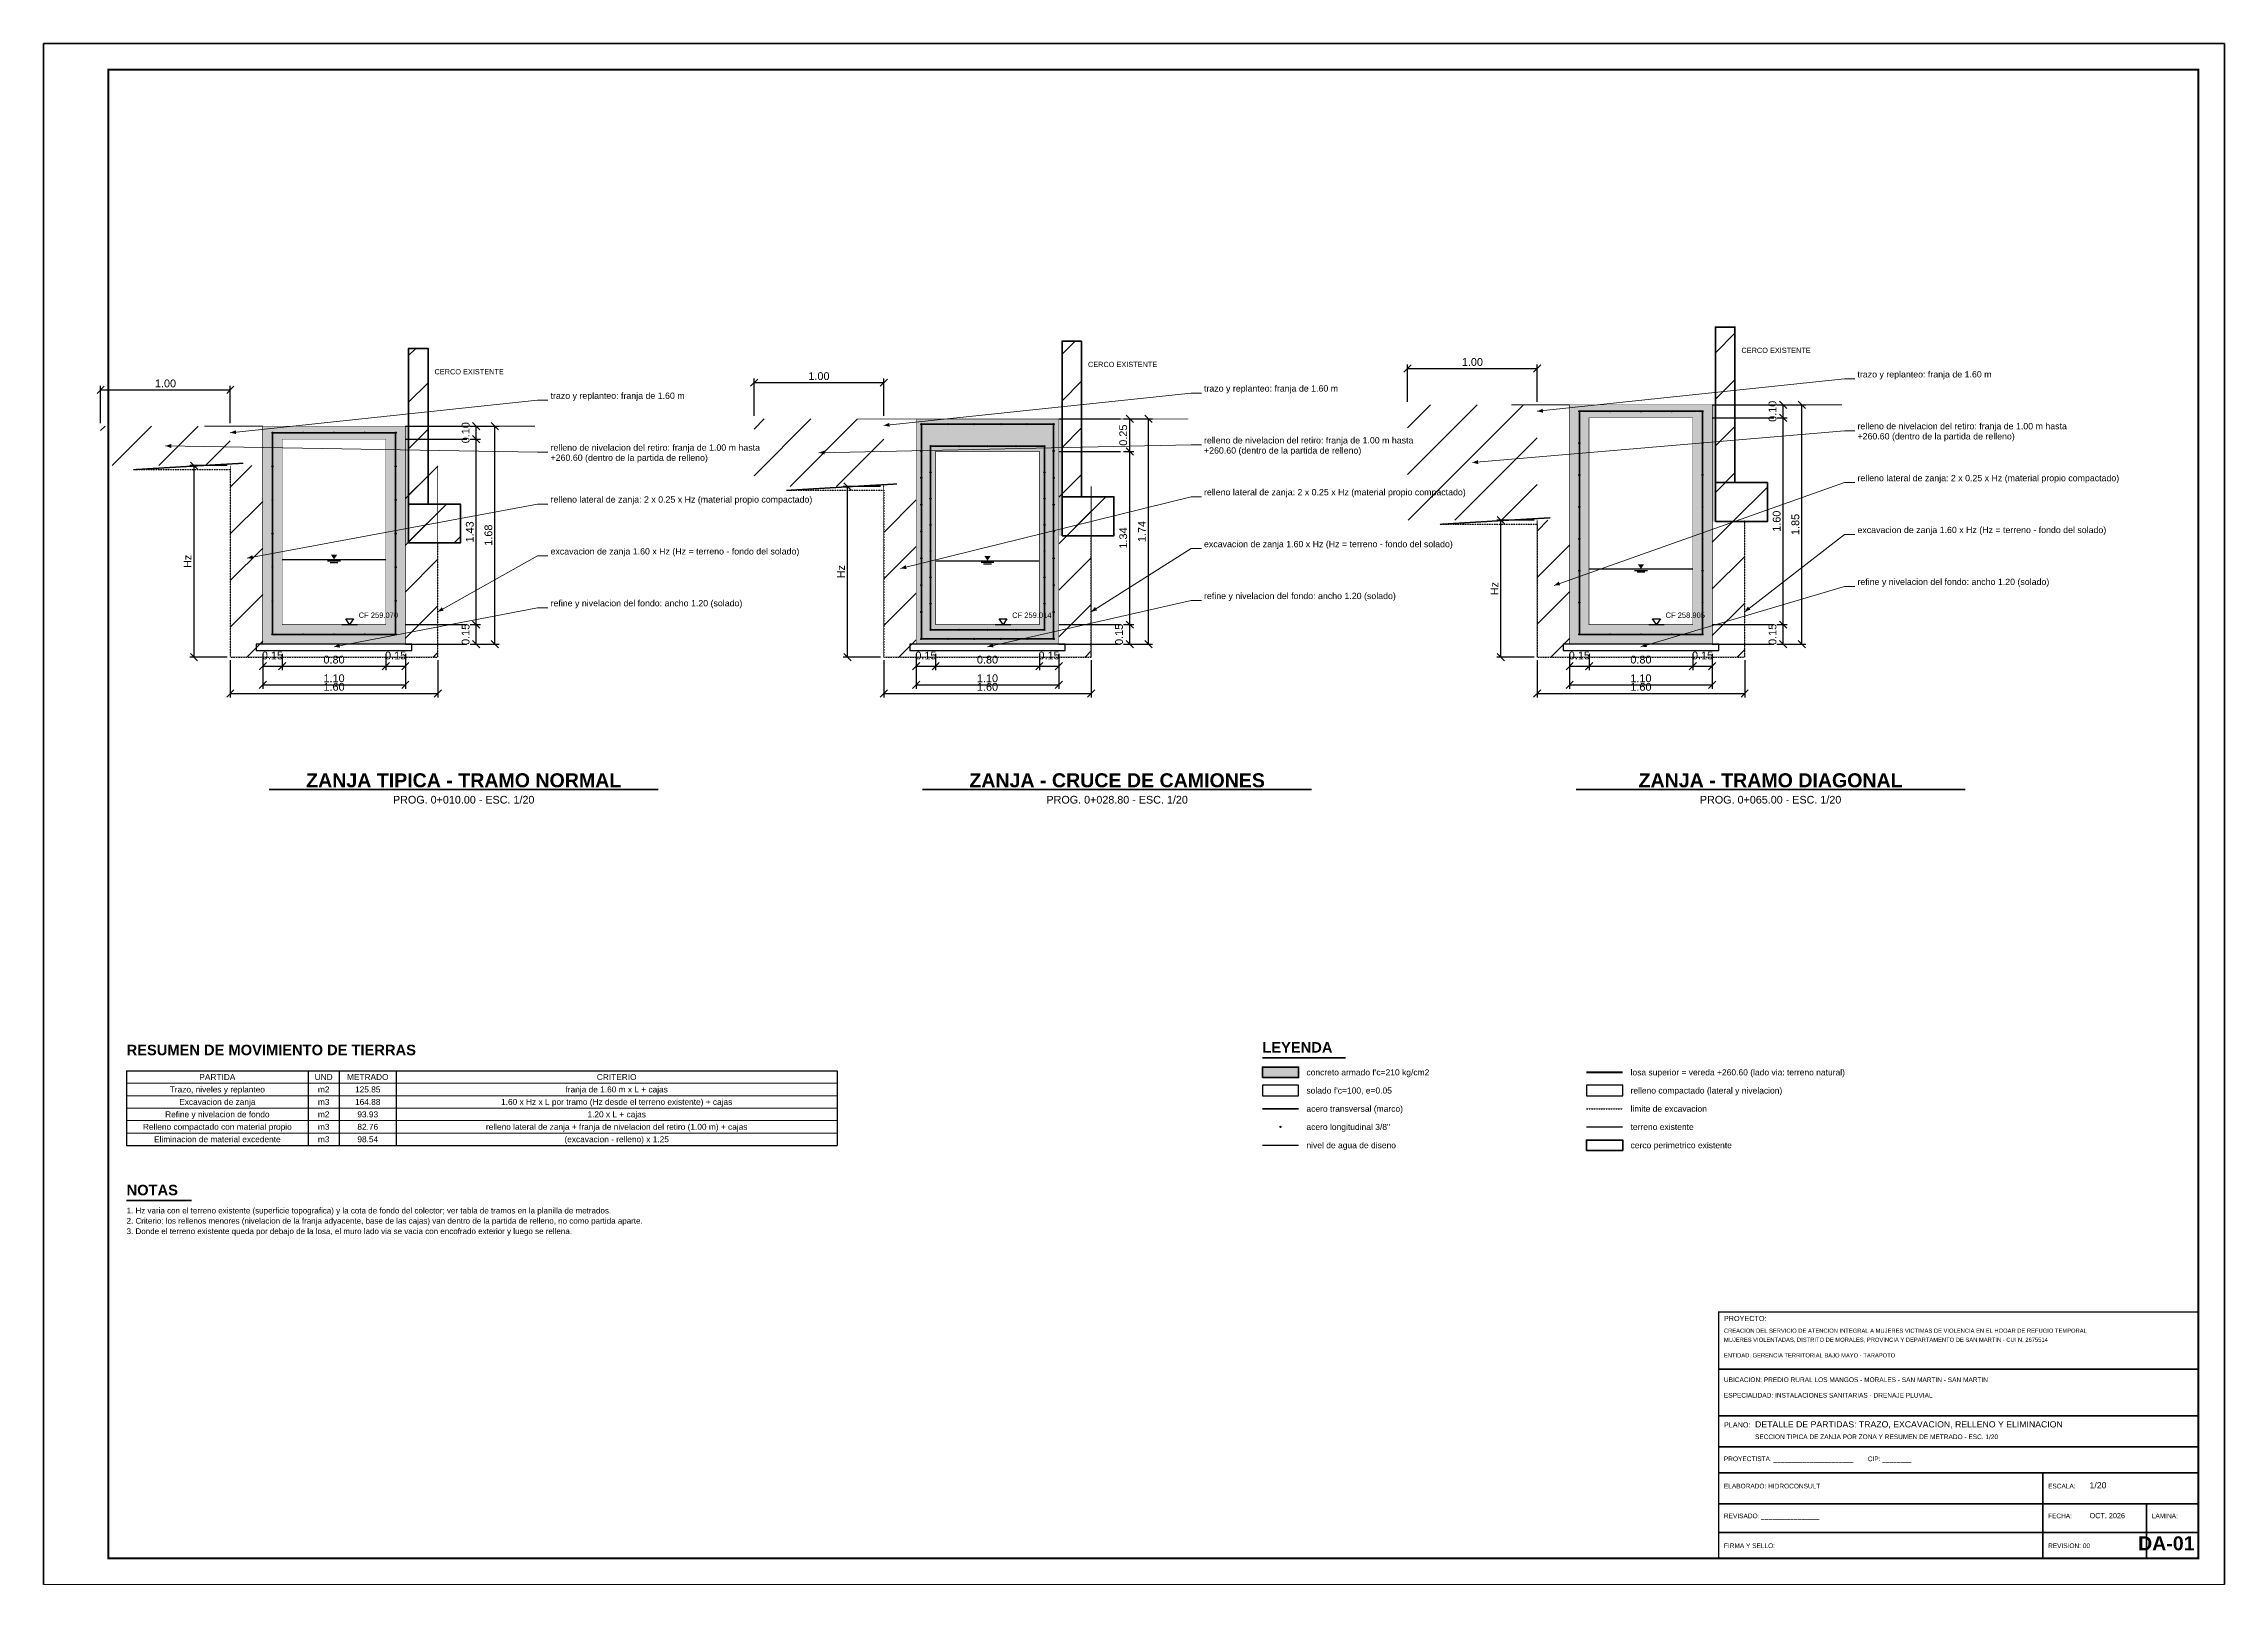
# Paper-space layout 'DA-01' of a CAD drawing. Header units: metres, sheet in millimetres. Extents: x 0 to 841, y 0 to 594.
# The model-space entities are those that its viewports show. They can reach past a viewport. Long polylines and large blocks are cut down to what shows.
import ezdxf
from ezdxf.enums import TextEntityAlignment as Align

# ---------------------------------------------------------------- set-up
doc = ezdxf.new("R2010")
doc.units = ezdxf.units.M
doc.header["$LTSCALE"] = 0.25
doc.linetypes.add('DASHED', pattern=[1.524, 1.27, -0.254])
doc.linetypes.add('HIDDEN', pattern=[0.375, 0.25, -0.125])
for name, color, linetype, lineweight in [('ACERO', 1, 'CONTINUOUS', 35), ('AGUA', 150, 'DASHED', 25), ('CERCO', 14, 'CONTINUOUS', 40), ('CONCRETO', 250, 'CONTINUOUS', 50), ('COTAS', 94, 'CONTINUOUS', 18), ('GRILLA', 9, 'CONTINUOUS', 13), ('LLAMADAS', 30, 'CONTINUOUS', 18), ('MARCO', 7, 'CONTINUOUS', 50), ('ROTULO', 7, 'CONTINUOUS', 35), ('TERRENO', 7, 'CONTINUOUS', 30), ('TITULOS', 160, 'CONTINUOUS', 35)]:
    doc.layers.add(name, color=color, linetype=linetype, lineweight=lineweight)
for name, color, linetype in [('ACERO-PUNTOS', 5, 'CONTINUOUS'), ('AGUA-SIMBOLO', 150, 'CONTINUOUS'), ('EXCAVACION', 8, 'HIDDEN'), ('GUITARRA', 8, 'CONTINUOUS'), ('JUNTAS', 8, 'DASHED'), ('LEYENDA', 7, 'CONTINUOUS'), ('NIVELES', 7, 'CONTINUOUS'), ('RELLENO', 32, 'CONTINUOUS'), ('ROTULO-TEXTO', 7, 'CONTINUOUS'), ('SOLADO', 8, 'CONTINUOUS'), ('TERRENO-ACHURADO', 8, 'CONTINUOUS'), ('TERRENO-EXISTENTE', 8, 'DASHED'), ('TEXTOS', 7, 'CONTINUOUS'), ('TEXTOS-NOTAS', 7, 'CONTINUOUS')]:
    doc.layers.add(name, color=color, linetype=linetype)
doc.layers.add('CONCRETO-ACHURADO', color=8, linetype='CONTINUOUS', true_color=0xe2e2e2)
doc.styles.get("Standard").update_dxf_attribs({"font": 'arial.ttf'})
doc.styles.add('TITULOS', font='arialbd.ttf')
doc.dimstyles.new('COT-20', dxfattribs={"dimscale": 0.02, "dimtxt": 3, "dimasz": 2.2, "dimexe": 1.6, "dimexo": 1.2, "dimgap": 1, "dimtad": 1, "dimzin": 0, "dimdsep": 46, "dimtxsty": 'Standard', "dimtsz": 1.4, "dimcen": 2.5, "dimclrd": 256, "dimclre": 256, "dimclrt": 7, "dimazin": 3, "dimtfac": 1, "dimtmove": 0, "dimatfit": 3})

# ---------------------------------------------------------------- blocks, each defined once
blk = doc.blocks.new('ACERO-38')
at = {"layer": 'ACERO-PUNTOS'}
h = blk.add_hatch(color=5, dxfattribs=at)
h.dxf.hatch_style = 1
h.paths.add_polyline_path([(-0.00475, 0, 1), (0.00475, 0, 1)])
at = {"layer": 'ACERO-PUNTOS', "color": 5}
blk.add_circle((0, 0), 0.00475, dxfattribs=at)
blk = doc.blocks.new('SIMB-AGUA')
at = {"layer": 'AGUA-SIMBOLO'}
for p, q in [((-2.5, -0.6), (2.5, -0.6)), ((-1.5, -1.2), (1.5, -1.2))]:
    blk.add_line(p, q, dxfattribs=at)
blk.add_solid([(0, 0), (-1.2, 1.8), (1.2, 1.8)], dxfattribs=at)
blk = doc.blocks.new('SIMB-NIVEL')
at = {"layer": 'NIVELES'}
blk.add_line((-3, 0), (3, 0), dxfattribs=at)
blk.add_lwpolyline([(0, 0), (-1.5, 2.2), (1.5, 2.2)], close=True, dxfattribs=at)

msp = doc.modelspace()

# ---------------------------------------------------------------- hatches: boundary and pattern name
at = {"layer": 'CONCRETO-ACHURADO', "true_color": 0xe2e2e2}
h = msp.add_hatch(color=7, dxfattribs=at)
h.dxf.hatch_style = 1
h.paths.add_polyline_path([(349077.71, 9281248.526), (349078.81, 9281248.526), (349078.81, 9281248.776), (349077.71, 9281248.776)])
h = msp.add_hatch(color=7, dxfattribs=at)
h.dxf.hatch_style = 1
h.paths.add_polyline_path([(349082.75, 9281248.785), (349083.85, 9281248.785), (349083.85, 9281248.885), (349082.75, 9281248.885)])
h = msp.add_hatch(color=7, dxfattribs=at)
h.dxf.hatch_style = 1
h.paths.add_polyline_path([(349082.75, 9281247.19), (349082.9, 9281247.19), (349082.9, 9281248.785), (349082.75, 9281248.785)])
h = msp.add_hatch(color=7, dxfattribs=at)
h.dxf.hatch_style = 1
h.paths.add_polyline_path([(349083.7, 9281247.19), (349083.85, 9281247.19), (349083.85, 9281248.785), (349083.7, 9281248.785)])
h = msp.add_hatch(color=7, dxfattribs=at)
h.dxf.hatch_style = 1
h.paths.add_polyline_path([(349072.67, 9281248.62), (349073.77, 9281248.62), (349073.77, 9281248.72), (349072.67, 9281248.72)])
h = msp.add_hatch(color=7, dxfattribs=at)
h.dxf.hatch_style = 1
h.paths.add_polyline_path([(349072.67, 9281247.19), (349072.82, 9281247.19), (349072.82, 9281248.62), (349072.67, 9281248.62)])
h = msp.add_hatch(color=7, dxfattribs=at)
h.dxf.hatch_style = 1
h.paths.add_polyline_path([(349073.62, 9281247.19), (349073.77, 9281247.19), (349073.77, 9281248.62), (349073.62, 9281248.62)])
h = msp.add_hatch(color=7, dxfattribs=at)
h.dxf.hatch_style = 1
h.paths.add_polyline_path([(349077.71, 9281247.19), (349077.86, 9281247.19), (349077.86, 9281248.526), (349077.71, 9281248.526)])
h = msp.add_hatch(color=7, dxfattribs=at)
h.dxf.hatch_style = 1
h.paths.add_polyline_path([(349078.66, 9281247.19), (349078.81, 9281247.19), (349078.81, 9281248.526), (349078.66, 9281248.526)])
h = msp.add_hatch(color=7, dxfattribs=at)
h.dxf.hatch_style = 1
h.paths.add_polyline_path([(349072.67, 9281247.04), (349073.77, 9281247.04), (349073.77, 9281247.19), (349072.67, 9281247.19)])
h = msp.add_hatch(color=7, dxfattribs=at)
h.dxf.hatch_style = 1
h.paths.add_polyline_path([(349077.71, 9281247.04), (349078.81, 9281247.04), (349078.81, 9281247.19), (349077.71, 9281247.19)])
h = msp.add_hatch(color=7, dxfattribs=at)
h.dxf.hatch_style = 1
h.paths.add_polyline_path([(349082.75, 9281247.04), (349083.85, 9281247.04), (349083.85, 9281247.19), (349082.75, 9281247.19)])
h = msp.add_hatch(color=7, dxfattribs=at)
h.dxf.hatch_style = 1
h.paths.add_polyline_path([(349080.38, 9281243.698), (349080.66, 9281243.698), (349080.66, 9281243.778), (349080.38, 9281243.778)])
at = {"layer": 'JUNTAS'}
h = msp.add_hatch(color=7, dxfattribs=at)
h.dxf.hatch_style = 1
h.paths.add_polyline_path([(349078.81, 9281247.876), (349078.835, 9281247.876), (349078.835, 9281248.776), (349078.81, 9281248.776)])
h = msp.add_hatch(color=7, dxfattribs=at)
h.dxf.hatch_style = 1
h.paths.add_polyline_path([(349083.85, 9281247.985), (349083.875, 9281247.985), (349083.875, 9281248.885), (349083.85, 9281248.885)])
h = msp.add_hatch(color=7, dxfattribs=at)
h.dxf.hatch_style = 1
h.paths.add_polyline_path([(349073.77, 9281247.82), (349073.795, 9281247.82), (349073.795, 9281248.72), (349073.77, 9281248.72)])
at = {"layer": 'RELLENO'}
h = msp.add_hatch(dxfattribs=at)
h.set_pattern_fill('ANSI31', scale=0.08)
h.paths.add_polyline_path([(349076.46, 9281248.256), (349077.46, 9281248.256), (349077.46, 9281248.776), (349076.46, 9281248.776)])
h = msp.add_hatch(dxfattribs=at)
h.set_pattern_fill('ANSI31', scale=0.08)
h.paths.add_polyline_path([(349081.5, 9281247.995), (349082.5, 9281247.995), (349082.5, 9281248.885), (349081.5, 9281248.885)])
h = msp.add_hatch(dxfattribs=at)
h.set_pattern_fill('ANSI31', scale=0.08)
h.paths.add_polyline_path([(349071.42, 9281248.416), (349072.42, 9281248.416), (349072.42, 9281248.72), (349071.42, 9281248.72)])
h = msp.add_hatch(dxfattribs=at)
h.set_pattern_fill('ANSI31', scale=0.08)
h.paths.add_polyline_path([(349072.42, 9281248.416), (349072.42, 9281246.94), (349072.67, 9281246.94), (349072.67, 9281248.416)])
h = msp.add_hatch(dxfattribs=at)
h.set_pattern_fill('ANSI31', scale=0.08)
h.paths.add_polyline_path([(349073.77, 9281248.416), (349073.77, 9281246.94), (349074.02, 9281246.94), (349074.02, 9281248.416)])
h = msp.add_hatch(dxfattribs=at)
h.set_pattern_fill('ANSI31', scale=0.08)
h.paths.add_polyline_path([(349077.46, 9281248.256), (349077.46, 9281246.94), (349077.71, 9281246.94), (349077.71, 9281248.256)])
h = msp.add_hatch(dxfattribs=at)
h.set_pattern_fill('ANSI31', scale=0.08)
h.paths.add_polyline_path([(349078.81, 9281248.256), (349078.81, 9281246.94), (349079.06, 9281246.94), (349079.06, 9281248.256)])
h = msp.add_hatch(dxfattribs=at)
h.set_pattern_fill('ANSI31', scale=0.08)
h.paths.add_polyline_path([(349082.5, 9281247.995), (349082.5, 9281246.94), (349082.75, 9281246.94), (349082.75, 9281247.995)])
h = msp.add_hatch(dxfattribs=at)
h.set_pattern_fill('ANSI31', scale=0.08)
h.paths.add_polyline_path([(349083.85, 9281247.995), (349083.85, 9281246.94), (349084.1, 9281246.94), (349084.1, 9281247.995)])
at = {"layer": 'TERRENO-ACHURADO'}
h = msp.add_hatch(dxfattribs=at)
h.set_pattern_fill('ANSI31', scale=0.08)
h.paths.add_polyline_path([(349083.875, 9281248.285), (349084.025, 9281248.285), (349084.025, 9281249.485), (349083.875, 9281249.485)])
h = msp.add_hatch(dxfattribs=at)
h.set_pattern_fill('ANSI31', scale=0.08)
h.paths.add_polyline_path([(349073.795, 9281248.12), (349073.945, 9281248.12), (349073.945, 9281249.32), (349073.795, 9281249.32)])
h = msp.add_hatch(dxfattribs=at)
h.set_pattern_fill('ANSI31', scale=0.08)
h.paths.add_polyline_path([(349078.835, 9281248.176), (349078.985, 9281248.176), (349078.985, 9281249.376), (349078.835, 9281249.376)])
h = msp.add_hatch(dxfattribs=at)
h.set_pattern_fill('ANSI31', scale=0.08)
h.paths.add_polyline_path([(349083.875, 9281247.985), (349084.275, 9281247.985), (349084.275, 9281248.285), (349083.875, 9281248.285)])
h = msp.add_hatch(dxfattribs=at)
h.set_pattern_fill('ANSI31', scale=0.08)
h.paths.add_polyline_path([(349073.795, 9281247.82), (349074.195, 9281247.82), (349074.195, 9281248.12), (349073.795, 9281248.12)])
h = msp.add_hatch(dxfattribs=at)
h.set_pattern_fill('ANSI31', scale=0.08)
h.paths.add_polyline_path([(349078.835, 9281247.876), (349079.235, 9281247.876), (349079.235, 9281248.176), (349078.835, 9281248.176)])

# ---------------------------------------------------------------- linework, layer by layer
at = {"layer": 'ACERO'}
for points in [[(349082.825, 9281247.115), (349083.775, 9281247.115), (349083.775, 9281248.835), (349082.825, 9281248.835)], [(349072.745, 9281247.115), (349073.695, 9281247.115), (349073.695, 9281248.67), (349072.745, 9281248.67)], [(349077.75, 9281247.08), (349078.77, 9281247.08), (349078.77, 9281248.736), (349077.75, 9281248.736)], [(349077.82, 9281247.15), (349078.7, 9281247.15), (349078.7, 9281248.566), (349077.82, 9281248.566)]]:
    msp.add_lwpolyline(points, close=True, dxfattribs=at)
at = {"layer": 'ACERO', "const_width": 0.014}
msp.add_lwpolyline([(349080.38, 9281243.457), (349080.66, 9281243.457)], dxfattribs=at)
at = {"layer": 'AGUA'}
for p, q in [((349072.82, 9281247.693), (349073.62, 9281247.693)), ((349077.86, 9281247.683), (349078.66, 9281247.683)), ((349082.9, 9281247.62), (349083.7, 9281247.62)), ((349080.38, 9281243.176), (349080.66, 9281243.176))]:
    msp.add_line(p, q, dxfattribs=at)
at = {"layer": 'CERCO'}
for points in [[(349083.875, 9281248.285), (349084.025, 9281248.285), (349084.025, 9281249.485), (349083.875, 9281249.485)], [(349073.795, 9281248.12), (349073.945, 9281248.12), (349073.945, 9281249.32), (349073.795, 9281249.32)], [(349078.835, 9281248.176), (349078.985, 9281248.176), (349078.985, 9281249.376), (349078.835, 9281249.376)], [(349083.875, 9281247.985), (349084.275, 9281247.985), (349084.275, 9281248.285), (349083.875, 9281248.285)], [(349073.795, 9281247.82), (349074.195, 9281247.82), (349074.195, 9281248.12), (349073.795, 9281248.12)], [(349078.835, 9281247.876), (349079.235, 9281247.876), (349079.235, 9281248.176), (349078.835, 9281248.176)], [(349082.88, 9281243.136), (349083.16, 9281243.136), (349083.16, 9281243.216), (349082.88, 9281243.216)]]:
    msp.add_lwpolyline(points, close=True, dxfattribs=at)
at = {"layer": 'CONCRETO', "const_width": 0.004}
for points in [[(349077.71, 9281247.04), (349078.81, 9281247.04), (349078.81, 9281248.776), (349077.71, 9281248.776)], [(349082.75, 9281247.04), (349083.85, 9281247.04), (349083.85, 9281248.885), (349082.75, 9281248.885)], [(349082.9, 9281247.19), (349083.7, 9281247.19), (349083.7, 9281248.785), (349082.9, 9281248.785)], [(349072.67, 9281247.04), (349073.77, 9281247.04), (349073.77, 9281248.72), (349072.67, 9281248.72)], [(349072.82, 9281247.19), (349073.62, 9281247.19), (349073.62, 9281248.62), (349072.82, 9281248.62)], [(349077.86, 9281247.19), (349078.66, 9281247.19), (349078.66, 9281248.526), (349077.86, 9281248.526)]]:
    msp.add_lwpolyline(points, close=True, dxfattribs=at)
at = {"layer": 'CONCRETO'}
msp.add_lwpolyline([(349080.38, 9281243.698), (349080.66, 9281243.698), (349080.66, 9281243.778), (349080.38, 9281243.778)], close=True, dxfattribs=at)
at = {"layer": 'EXCAVACION'}
msp.add_line((349082.88, 9281243.457), (349083.16, 9281243.457), dxfattribs=at)
at = {"layer": 'EXCAVACION', "const_width": 0.006}
for points in [[(349072.42, 9281248.416), (349072.42, 9281246.94), (349074.02, 9281246.94), (349074.02, 9281248.416)], [(349077.46, 9281248.256), (349077.46, 9281246.94), (349079.06, 9281246.94), (349079.06, 9281248.256)], [(349082.5, 9281247.995), (349082.5, 9281246.94), (349084.1, 9281246.94), (349084.1, 9281247.995)]]:
    msp.add_lwpolyline(points, dxfattribs=at)
at = {"layer": 'EXCAVACION'}
for points in [[(349071.67, 9281248.386), (349072.42, 9281248.386), (349072.42, 9281246.94), (349074.02, 9281246.94), (349074.02, 9281247.82)], [(349076.71, 9281248.226), (349077.46, 9281248.226), (349077.46, 9281246.94), (349079.06, 9281246.94), (349079.06, 9281247.876)], [(349081.75, 9281247.965), (349082.5, 9281247.965), (349082.5, 9281246.94), (349084.1, 9281246.94), (349084.1, 9281247.985)]]:
    msp.add_lwpolyline(points, dxfattribs=at)
at = {"layer": 'GRILLA'}
for p, q in [((349071.62, 9281243.654), (349077.1, 9281243.654)), ((349071.62, 9281243.558), (349077.1, 9281243.558)), ((349071.62, 9281243.462), (349077.1, 9281243.462)), ((349071.62, 9281243.366), (349077.1, 9281243.366)), ((349071.62, 9281243.27), (349077.1, 9281243.27))]:
    msp.add_line(p, q, dxfattribs=at)
at = {"layer": 'GUITARRA'}
for p, q in [((349078.81, 9281248.776), (349079.285, 9281248.776)), ((349083.85, 9281248.885), (349084.325, 9281248.885)), ((349083.85, 9281248.785), (349084.325, 9281248.785)), ((349073.77, 9281248.72), (349074.245, 9281248.72)), ((349073.77, 9281248.62), (349074.245, 9281248.62)), ((349078.81, 9281248.526), (349079.285, 9281248.526)), ((349073.77, 9281247.19), (349074.245, 9281247.19)), ((349078.81, 9281247.19), (349079.285, 9281247.19)), ((349083.85, 9281247.19), (349084.325, 9281247.19)), ((349073.77, 9281247.04), (349074.245, 9281247.04)), ((349078.81, 9281247.04), (349079.285, 9281247.04)), ((349083.85, 9281247.04), (349084.325, 9281247.04))]:
    msp.add_line(p, q, dxfattribs=at)
at = {"layer": 'LLAMADAS'}
for p, q in [((349074.79, 9281248.92), (349072.42, 9281248.67)), ((349074.87, 9281248.92), (349074.79, 9281248.92)), ((349079.83, 9281248.976), (349077.46, 9281248.726)), ((349079.91, 9281248.976), (349079.83, 9281248.976)), ((349084.87, 9281249.085), (349082.5, 9281248.835)), ((349084.95, 9281249.085), (349084.87, 9281249.085)), ((349084.87, 9281248.685), (349082, 9281248.44)), ((349084.95, 9281248.685), (349084.87, 9281248.685)), ((349074.79, 9281248.52), (349071.92, 9281248.568)), ((349074.87, 9281248.52), (349074.79, 9281248.52)), ((349079.83, 9281248.576), (349076.96, 9281248.516)), ((349079.91, 9281248.576), (349079.83, 9281248.576)), ((349084.87, 9281248.285), (349082.63, 9281247.492)), ((349084.95, 9281248.285), (349084.87, 9281248.285)), ((349074.79, 9281248.12), (349072.55, 9281247.703)), ((349074.87, 9281248.12), (349074.79, 9281248.12)), ((349079.83, 9281248.176), (349077.59, 9281247.623)), ((349079.91, 9281248.176), (349079.83, 9281248.176)), ((349079.83, 9281247.776), (349079.06, 9281247.29)), ((349079.91, 9281247.776), (349079.83, 9281247.776)), ((349084.87, 9281247.885), (349084.1, 9281247.29)), ((349084.95, 9281247.885), (349084.87, 9281247.885)), ((349074.79, 9281247.72), (349074.02, 9281247.29)), ((349074.87, 9281247.72), (349074.79, 9281247.72)), ((349084.87, 9281247.485), (349083.3, 9281247.02)), ((349084.95, 9281247.485), (349084.87, 9281247.485)), ((349074.79, 9281247.32), (349073.22, 9281247.02)), ((349074.87, 9281247.32), (349074.79, 9281247.32)), ((349079.83, 9281247.376), (349078.26, 9281247.02)), ((349079.91, 9281247.376), (349079.83, 9281247.376))]:
    msp.add_line(p, q, dxfattribs=at)
for points in [[(349082.5, 9281248.835), (349082.545, 9281248.824), (349082.542, 9281248.855)], [(349072.42, 9281248.67), (349072.465, 9281248.659), (349072.462, 9281248.69)], [(349077.46, 9281248.726), (349077.505, 9281248.716), (349077.502, 9281248.746)], [(349071.92, 9281248.568), (349071.964, 9281248.552), (349071.964, 9281248.583)], [(349076.96, 9281248.516), (349077.004, 9281248.502), (349077.004, 9281248.533)], [(349082, 9281248.44), (349082.045, 9281248.428), (349082.043, 9281248.459)], [(349072.55, 9281247.703), (349072.596, 9281247.696), (349072.59, 9281247.726)], [(349077.59, 9281247.623), (349077.636, 9281247.619), (349077.629, 9281247.649)], [(349082.63, 9281247.492), (349082.677, 9281247.493), (349082.666, 9281247.522)], [(349074.02, 9281247.29), (349074.066, 9281247.298), (349074.051, 9281247.325)], [(349079.06, 9281247.29), (349079.105, 9281247.3), (349079.089, 9281247.327)], [(349084.1, 9281247.29), (349084.144, 9281247.305), (349084.125, 9281247.329)], [(349073.22, 9281247.02), (349073.266, 9281247.013), (349073.26, 9281247.043)], [(349078.26, 9281247.02), (349078.306, 9281247.015), (349078.299, 9281247.045)], [(349083.3, 9281247.02), (349083.347, 9281247.018), (349083.338, 9281247.047)]]:
    msp.add_solid(points, dxfattribs=at)
at = {"layer": 'MARCO'}
msp.add_lwpolyline([(349070.98, 9281239.79), (349087.8, 9281239.79), (349087.8, 9281251.67), (349070.98, 9281251.67)], close=True, dxfattribs=at)
at = {"layer": 'MARCO', "const_width": 0.016}
msp.add_lwpolyline([(349071.48, 9281239.99), (349087.6, 9281239.99), (349087.6, 9281251.47), (349071.48, 9281251.47)], close=True, dxfattribs=at)
at = {"layer": 'RELLENO'}
msp.add_lwpolyline([(349082.88, 9281243.558), (349083.16, 9281243.558), (349083.16, 9281243.638), (349082.88, 9281243.638)], close=True, dxfattribs=at)
at = {"layer": 'ROTULO'}
for p, q in [((349083.9, 9281241.45), (349087.6, 9281241.45)), ((349083.9, 9281241.09), (349087.6, 9281241.09)), ((349083.9, 9281240.85), (349087.6, 9281240.85)), ((349083.9, 9281240.65), (349087.6, 9281240.65)), ((349086.4, 9281240.65), (349086.4, 9281239.99)), ((349083.9, 9281240.41), (349087.6, 9281240.41)), ((349087.2, 9281240.41), (349087.2, 9281239.99)), ((349083.9, 9281240.19), (349087.6, 9281240.19))]:
    msp.add_line(p, q, dxfattribs=at)
at = {"layer": 'ROTULO', "const_width": 0.01}
msp.add_lwpolyline([(349083.9, 9281239.99), (349087.6, 9281239.99), (349087.6, 9281241.89), (349083.9, 9281241.89)], close=True, dxfattribs=at)
at = {"layer": 'SOLADO'}
for points in [[(349072.62, 9281246.99), (349073.82, 9281246.99), (349073.82, 9281247.04), (349072.62, 9281247.04)], [(349077.66, 9281246.99), (349078.86, 9281246.99), (349078.86, 9281247.04), (349077.66, 9281247.04)], [(349082.7, 9281246.99), (349083.9, 9281246.99), (349083.9, 9281247.04), (349082.7, 9281247.04)], [(349080.38, 9281243.558), (349080.66, 9281243.558), (349080.66, 9281243.638), (349080.38, 9281243.638)]]:
    msp.add_lwpolyline(points, close=True, dxfattribs=at)
at = {"layer": 'TERRENO'}
for points, const_width in [([(349077.26, 9281248.776), (349077.71, 9281248.776)], 0.006), ([(349078.81, 9281248.776), (349079.81, 9281248.776)], 0.006), ([(349082.3, 9281248.885), (349082.75, 9281248.885)], 0.006), ([(349083.85, 9281248.885), (349084.85, 9281248.885)], 0.006), ([(349072.22, 9281248.72), (349072.67, 9281248.72)], 0.006), ([(349073.77, 9281248.72), (349074.77, 9281248.72)], 0.006), ([(349082.88, 9281243.738), (349083.16, 9281243.738)], 0.014)]:
    msp.add_lwpolyline(points, dxfattribs=dict(at, const_width=const_width))
at = {"layer": 'TERRENO-EXISTENTE'}
msp.add_line((349082.88, 9281243.317), (349083.16, 9281243.317), dxfattribs=at)
for points in [[(349071.67, 9281248.386), (349072.17, 9281248.416), (349072.52, 9281248.436)], [(349076.71, 9281248.226), (349077.21, 9281248.256), (349077.56, 9281248.276)], [(349081.75, 9281247.965), (349082.25, 9281247.995), (349082.6, 9281248.015)]]:
    msp.add_lwpolyline(points, dxfattribs=at)
at = {"layer": 'TEXTOS'}
for p, q in [((349071.62, 9281243.75), (349077.1, 9281243.75)), ((349071.62, 9281243.75), (349071.62, 9281243.174)), ((349073.02, 9281243.75), (349073.02, 9281243.174)), ((349073.26, 9281243.75), (349073.26, 9281243.174)), ((349073.7, 9281243.75), (349073.7, 9281243.174)), ((349077.1, 9281243.75), (349077.1, 9281243.174)), ((349071.62, 9281243.174), (349077.1, 9281243.174))]:
    msp.add_line(p, q, dxfattribs=at)
at = {"layer": 'TITULOS'}
for p, q in [((349072.72, 9281245.92), (349075.72, 9281245.92)), ((349077.76, 9281245.92), (349080.76, 9281245.92)), ((349082.8, 9281245.92), (349085.8, 9281245.92)), ((349080.38, 9281243.85), (349081.02, 9281243.85)), ((349071.62, 9281242.75), (349072.12, 9281242.75))]:
    msp.add_line(p, q, dxfattribs=at)

# ---------------------------------------------------------------- block references
for p in [(349082.825, 9281248.835), (349083.062, 9281248.835), (349083.3, 9281248.835), (349083.537, 9281248.835), (349083.775, 9281248.835), (349072.745, 9281248.67), (349072.982, 9281248.67), (349073.22, 9281248.67), (349073.457, 9281248.67), (349073.695, 9281248.67), (349077.75, 9281248.736), (349077.954, 9281248.736), (349078.158, 9281248.736), (349078.362, 9281248.736), (349078.566, 9281248.736), (349078.77, 9281248.736), (349082.825, 9281248.589), (349083.775, 9281248.589), (349072.745, 9281248.411), (349073.695, 9281248.411), (349077.75, 9281248.529), (349077.82, 9281248.566), (349078.04, 9281248.566), (349078.26, 9281248.566), (349078.48, 9281248.566), (349078.7, 9281248.566), (349078.77, 9281248.529), (349077.75, 9281248.322), (349077.82, 9281248.364), (349078.7, 9281248.364), (349078.77, 9281248.322), (349082.825, 9281248.344), (349083.775, 9281248.344), (349072.745, 9281248.152), (349073.695, 9281248.152), (349077.75, 9281248.115), (349077.82, 9281248.162), (349078.7, 9281248.162), (349078.77, 9281248.115), (349082.825, 9281248.098), (349083.775, 9281248.098), (349077.75, 9281247.908), (349077.82, 9281247.959), (349078.7, 9281247.959), (349078.77, 9281247.908), (349072.745, 9281247.892), (349073.695, 9281247.892), (349077.82, 9281247.757), (349078.7, 9281247.757), (349082.825, 9281247.852), (349083.775, 9281247.852), (349072.745, 9281247.633), (349073.695, 9281247.633), (349077.75, 9281247.701), (349078.77, 9281247.701), (349082.825, 9281247.606), (349083.775, 9281247.606), (349077.75, 9281247.494), (349077.82, 9281247.555), (349078.7, 9281247.555), (349078.77, 9281247.494), (349072.745, 9281247.374), (349073.695, 9281247.374), (349077.75, 9281247.287), (349077.82, 9281247.352), (349078.7, 9281247.352), (349078.77, 9281247.287), (349082.825, 9281247.361), (349083.775, 9281247.361), (349072.745, 9281247.115), (349072.982, 9281247.115), (349073.22, 9281247.115), (349073.457, 9281247.115), (349073.695, 9281247.115), (349077.75, 9281247.08), (349077.82, 9281247.15), (349077.954, 9281247.08), (349078.04, 9281247.15), (349078.158, 9281247.08), (349078.26, 9281247.15), (349078.362, 9281247.08), (349078.48, 9281247.15), (349078.566, 9281247.08), (349078.7, 9281247.15), (349078.77, 9281247.08), (349082.825, 9281247.115), (349083.062, 9281247.115), (349083.3, 9281247.115), (349083.537, 9281247.115), (349083.775, 9281247.115)]:
    msp.add_blockref('ACERO-38', p)
at = {"xscale": 0.02, "yscale": 0.02}
for p in [(349073.22, 9281247.693), (349078.26, 9281247.683), (349083.3, 9281247.62)]:
    msp.add_blockref('SIMB-AGUA', p, dxfattribs=at)
at = {"layer": 'ACERO-PUNTOS'}
msp.add_blockref('ACERO-38', (349080.52, 9281243.317), dxfattribs=at)
at = {"layer": 'NIVELES', "xscale": 0.02, "yscale": 0.02}
for p in [(349073.34, 9281247.19), (349078.38, 9281247.19), (349083.42, 9281247.19)]:
    msp.add_blockref('SIMB-NIVEL', p, dxfattribs=at)

# ---------------------------------------------------------------- texts
at = {"layer": 'LEYENDA'}
for s, p in [("concreto armado f'c=210 kg/cm2", (349080.72, 9281243.738)), ('losa superior = vereda +260.60 (lado via: terreno natural)', (349083.22, 9281243.738)), ("solado f'c=100, e=0.05", (349080.72, 9281243.598)), ('relleno compactado (lateral y nivelacion)', (349083.22, 9281243.598)), ('acero transversal (marco)', (349080.72, 9281243.457)), ('limite de excavacion', (349083.22, 9281243.457)), ('acero longitudinal 3/8"', (349080.72, 9281243.317)), ('nivel de agua de diseno', (349080.72, 9281243.176)), ('terreno existente', (349083.22, 9281243.317)), ('cerco perimetrico existente', (349083.22, 9281243.176))]:
    msp.add_text(s, height=0.0468, dxfattribs=at).set_placement(p, align=Align.MIDDLE_LEFT)
at = {"layer": 'NIVELES'}
for s, p in [('CF 259.070', (349073.41, 9281247.242)), ('CF 259.014', (349078.45, 9281247.242)), ('CF 258.905', (349083.49, 9281247.242))]:
    msp.add_text(s, height=0.0416, dxfattribs=at).set_placement(p)
at = {"layer": 'ROTULO-TEXTO'}
for s, height, p in [('PROYECTO:', 0.04, (349083.94, 9281241.82)), ('CREACION DEL SERVICIO DE ATENCION INTEGRAL A MUJERES VICTIMAS DE VIOLENCIA EN EL HOGAR DE REFUGIO TEMPORAL', 0.032, (349083.94, 9281241.73)), ('MUJERES VIOLENTADAS, DISTRITO DE MORALES, PROVINCIA Y DEPARTAMENTO DE SAN MARTIN - CUI N. 2675514', 0.032, (349083.94, 9281241.66)), ('ENTIDAD: GERENCIA TERRITORIAL BAJO MAYO - TARAPOTO', 0.032, (349083.94, 9281241.54)), ('UBICACION: PREDIO RURAL LOS MANGOS - MORALES - SAN MARTIN - SAN MARTIN', 0.036, (349083.94, 9281241.35)), ('ESPECIALIDAD: INSTALACIONES SANITARIAS - DRENAJE PLUVIAL', 0.036, (349083.94, 9281241.23)), ('PLANO:', 0.04, (349083.94, 9281241)), ('DETALLE DE PARTIDAS: TRAZO, EXCAVACION, RELLENO Y ELIMINACION', 0.048, (349084.18, 9281241)), ('SECCION TIPICA DE ZANJA POR ZONA Y RESUMEN DE METRADO - ESC. 1/20', 0.036, (349084.18, 9281240.91)), ('PROYECTISTA: ______________________        CIP: ________', 0.036, (349083.94, 9281240.74)), ('ELABORADO: HIDROCONSULT', 0.036, (349083.94, 9281240.53)), ('ESCALA:', 0.036, (349086.44, 9281240.53)), ('1/20', 0.048, (349086.76, 9281240.53)), ('REVISADO: ________________', 0.036, (349083.94, 9281240.3)), ('FECHA:', 0.036, (349086.44, 9281240.3)), ('OCT. 2026', 0.04, (349086.76, 9281240.3)), ('LAMINA:', 0.036, (349087.24, 9281240.3)), ('FIRMA Y SELLO:', 0.036, (349083.94, 9281240.07)), ('REVISION: 00', 0.036, (349086.44, 9281240.07))]:
    msp.add_text(s, height=height, dxfattribs=at).set_placement(p)
at = {"layer": 'TEXTOS'}
for s, height, p in [('CERCO EXISTENTE', 0.0405, (349084.075, 9281249.285)), ('CERCO EXISTENTE', 0.0405, (349073.995, 9281249.12)), ('CERCO EXISTENTE', 0.0405, (349079.035, 9281249.176)), ('trazo y replanteo: franja de 1.60 m', 0.0486, (349084.97, 9281249.096)), ('trazo y replanteo: franja de 1.60 m', 0.0486, (349074.89, 9281248.931)), ('trazo y replanteo: franja de 1.60 m', 0.0486, (349079.93, 9281248.987)), ('relleno de nivelacion del retiro: franja de 1.00 m hasta', 0.0486, (349079.93, 9281248.587)), ('+260.60 (dentro de la partida de relleno)', 0.0486, (349084.97, 9281248.618)), ('relleno de nivelacion del retiro: franja de 1.00 m hasta', 0.0486, (349084.97, 9281248.696)), ('+260.60 (dentro de la partida de relleno)', 0.0486, (349074.89, 9281248.453)), ('relleno de nivelacion del retiro: franja de 1.00 m hasta', 0.0486, (349074.89, 9281248.531)), ('+260.60 (dentro de la partida de relleno)', 0.0486, (349079.93, 9281248.509)), ('relleno lateral de zanja: 2 x 0.25 x Hz (material propio compactado)', 0.0486, (349084.97, 9281248.296)), ('relleno lateral de zanja: 2 x 0.25 x Hz (material propio compactado)', 0.0486, (349074.89, 9281248.131)), ('relleno lateral de zanja: 2 x 0.25 x Hz (material propio compactado)', 0.0486, (349079.93, 9281248.187)), ('excavacion de zanja 1.60 x Hz (Hz = terreno - fondo del solado)', 0.0486, (349084.97, 9281247.896)), ('excavacion de zanja 1.60 x Hz (Hz = terreno - fondo del solado)', 0.0486, (349074.89, 9281247.731)), ('excavacion de zanja 1.60 x Hz (Hz = terreno - fondo del solado)', 0.0486, (349079.93, 9281247.787)), ('refine y nivelacion del fondo: ancho 1.20 (solado)', 0.0486, (349079.93, 9281247.387)), ('refine y nivelacion del fondo: ancho 1.20 (solado)', 0.0486, (349084.97, 9281247.496)), ('refine y nivelacion del fondo: ancho 1.20 (solado)', 0.0486, (349074.89, 9281247.331))]:
    msp.add_text(s, height=height, dxfattribs=at).set_placement(p)
for s, height, p in [('PROG. 0+010.00 - ESC. 1/20', 0.0594, (349074.22, 9281245.84)), ('PROG. 0+028.80 - ESC. 1/20', 0.0594, (349079.26, 9281245.84)), ('PROG. 0+065.00 - ESC. 1/20', 0.0594, (349084.3, 9281245.84)), ('PARTIDA', 0.0459, (349072.32, 9281243.702)), ('UND', 0.0459, (349073.14, 9281243.702)), ('METRADO', 0.0459, (349073.48, 9281243.702)), ('CRITERIO', 0.0459, (349075.4, 9281243.702)), ('Trazo, niveles y replanteo', 0.0459, (349072.32, 9281243.606)), ('m2', 0.0459, (349073.14, 9281243.606)), ('125.85', 0.0459, (349073.48, 9281243.606)), ('franja de 1.60 m x L + cajas', 0.0459, (349075.4, 9281243.606)), ('Refine y nivelacion de fondo', 0.0459, (349072.32, 9281243.414)), ('Excavacion de zanja', 0.0459, (349072.32, 9281243.51)), ('m3', 0.0459, (349073.14, 9281243.51)), ('m2', 0.0459, (349073.14, 9281243.414)), ('164.88', 0.0459, (349073.48, 9281243.51)), ('93.93', 0.0459, (349073.48, 9281243.414)), ('1.60 x Hz x L por tramo (Hz desde el terreno existente) + cajas', 0.0459, (349075.4, 9281243.51)), ('1.20 x L + cajas', 0.0459, (349075.4, 9281243.414)), ('Relleno compactado con material propio', 0.0459, (349072.32, 9281243.318)), ('Eliminacion de material excedente', 0.0459, (349072.32, 9281243.222)), ('m3', 0.0459, (349073.14, 9281243.318)), ('m3', 0.0459, (349073.14, 9281243.222)), ('82.76', 0.0459, (349073.48, 9281243.318)), ('98.54', 0.0459, (349073.48, 9281243.222)), ('relleno lateral de zanja + franja de nivelacion del retiro (1.00 m) + cajas', 0.0459, (349075.4, 9281243.318)), ('(excavacion - relleno) x 1.25', 0.0459, (349075.4, 9281243.222))]:
    msp.add_text(s, height=height, dxfattribs=at).set_placement(p, align=Align.MIDDLE_CENTER)
at = {"layer": 'TEXTOS-NOTAS'}
for s, p in [('1. Hz varia con el terreno existente (superficie topografica) y la cota de fondo del colector; ver tabla de tramos en la planilla de metrados.', (349071.62, 9281242.65)), ('3. Donde el terreno existente queda por debajo de la losa, el muro lado via se vacia con encofrado exterior y luego se rellena.', (349071.62, 9281242.491)), ('2. Criterio: los rellenos menores (nivelacion de la franja adyacente, base de las cajas) van dentro de la partida de relleno, no como partida aparte.', (349071.62, 9281242.571))]:
    msp.add_text(s, height=0.0442, dxfattribs=at).set_placement(p)
at = {"layer": 'TITULOS', "style": 'TITULOS'}
for s, p in [('ZANJA TIPICA - TRAMO NORMAL', (349074.22, 9281245.99)), ('ZANJA - CRUCE DE CAMIONES', (349079.26, 9281245.99)), ('ZANJA - TRAMO DIAGONAL', (349084.3, 9281245.99))]:
    msp.add_text(s, height=0.108, dxfattribs=at).set_placement(p, align=Align.MIDDLE_CENTER)
for s, p in [('RESUMEN DE MOVIMIENTO DE TIERRAS', (349071.62, 9281243.87)), ('LEYENDA', (349080.38, 9281243.89)), ('NOTAS', (349071.62, 9281242.79))]:
    msp.add_text(s, height=0.081, dxfattribs=at).set_placement(p)
msp.add_text('DA-01', height=0.108, dxfattribs=at).set_placement((349087.57, 9281240.02), align=Align.BOTTOM_RIGHT)

# ---------------------------------------------------------------- dimensions: what is measured, and where the dimension line sits
at = {"layer": 'COTAS'}
for base, p1, p2, text in [((349071.42, 9281249), (349071.42, 9281248.72), (349072.42, 9281248.72), '1.00'), ((349076.46, 9281249.056), (349076.46, 9281248.776), (349077.46, 9281248.776), '1.00'), ((349081.5, 9281249.165), (349081.5, 9281248.885), (349082.5, 9281248.885), '1.00'), ((349072.42, 9281246.66), (349072.42, 9281246.94), (349074.02, 9281246.94), '1.60'), ((349077.46, 9281246.66), (349077.46, 9281246.94), (349079.06, 9281246.94), '1.60'), ((349082.5, 9281246.66), (349082.5, 9281246.94), (349084.1, 9281246.94), '1.60')]:
    msp.add_linear_dim(base=base, p1=p1, p2=p2, text=text, dimstyle='COT-20', dxfattribs=at).render()
for base, p1, p2 in [((349079.357, 9281248.526), (349079.285, 9281248.526), (349079.285, 9281248.776)), ((349079.501, 9281247.04), (349079.285, 9281247.04), (349079.285, 9281248.776)), ((349084.397, 9281248.785), (349084.325, 9281248.785), (349084.325, 9281248.885)), ((349084.397, 9281247.189999999), (349084.325, 9281247.189999999), (349084.325, 9281248.785)), ((349084.541, 9281247.039999999), (349084.325, 9281247.039999999), (349084.325, 9281248.885)), ((349074.317, 9281248.62), (349074.245, 9281248.62), (349074.245, 9281248.72)), ((349074.317, 9281247.19), (349074.245, 9281247.19), (349074.245, 9281248.62)), ((349074.461, 9281247.04), (349074.245, 9281247.04), (349074.245, 9281248.72)), ((349079.357, 9281247.19), (349079.285, 9281247.19), (349079.285, 9281248.526)), ((349074.317, 9281247.04), (349074.245, 9281247.04), (349074.245, 9281247.19)), ((349079.357, 9281247.04), (349079.285, 9281247.04), (349079.285, 9281247.19)), ((349084.397, 9281247.04), (349084.325, 9281247.04), (349084.325, 9281247.19))]:
    msp.add_linear_dim(base=base, p1=p1, p2=p2, angle=90, dimstyle='COT-20', dxfattribs=at).render()
for base, p1, p2 in [((349072.14, 9281246.94), (349072.42, 9281246.94), (349072.42, 9281248.416)), ((349077.18, 9281246.94), (349077.46, 9281246.94), (349077.46, 9281248.256)), ((349082.22, 9281246.94), (349082.5, 9281246.94), (349082.5, 9281247.995))]:
    msp.add_linear_dim(base=base, p1=p1, p2=p2, angle=90, text='Hz', dimstyle='COT-20', dxfattribs=at).render()
for base, p1, p2 in [((349072.67, 9281246.87), (349072.67, 9281246.99), (349072.82, 9281246.99)), ((349072.67, 9281246.726), (349072.67, 9281246.99), (349073.77, 9281246.99)), ((349072.82, 9281246.87), (349072.82, 9281246.99), (349073.62, 9281246.99)), ((349073.62, 9281246.87), (349073.62, 9281246.99), (349073.77, 9281246.99)), ((349077.71, 9281246.87), (349077.71, 9281246.99), (349077.86, 9281246.99)), ((349077.71, 9281246.726), (349077.71, 9281246.99), (349078.81, 9281246.99)), ((349077.86, 9281246.87), (349077.86, 9281246.99), (349078.66, 9281246.99)), ((349078.66, 9281246.87), (349078.66, 9281246.99), (349078.81, 9281246.99)), ((349082.75, 9281246.87), (349082.75, 9281246.99), (349082.9, 9281246.99)), ((349082.75, 9281246.726), (349082.75, 9281246.99), (349083.85, 9281246.99)), ((349082.9, 9281246.87), (349082.9, 9281246.99), (349083.7, 9281246.99)), ((349083.7, 9281246.87), (349083.7, 9281246.99), (349083.85, 9281246.99))]:
    msp.add_linear_dim(base=base, p1=p1, p2=p2, dimstyle='COT-20', dxfattribs=at).render()

psp = doc.layouts.new('DA-01')

# ---------------------------------------------------------------- viewports
at = {"layer": 'MARCO'}
psp.add_viewport(center=(420.5, 297), size=(841, 594), view_center_point=(349079.39, 9281245.73), view_height=11.88, dxfattribs=at)

doc.saveas('drawing.dxf')
